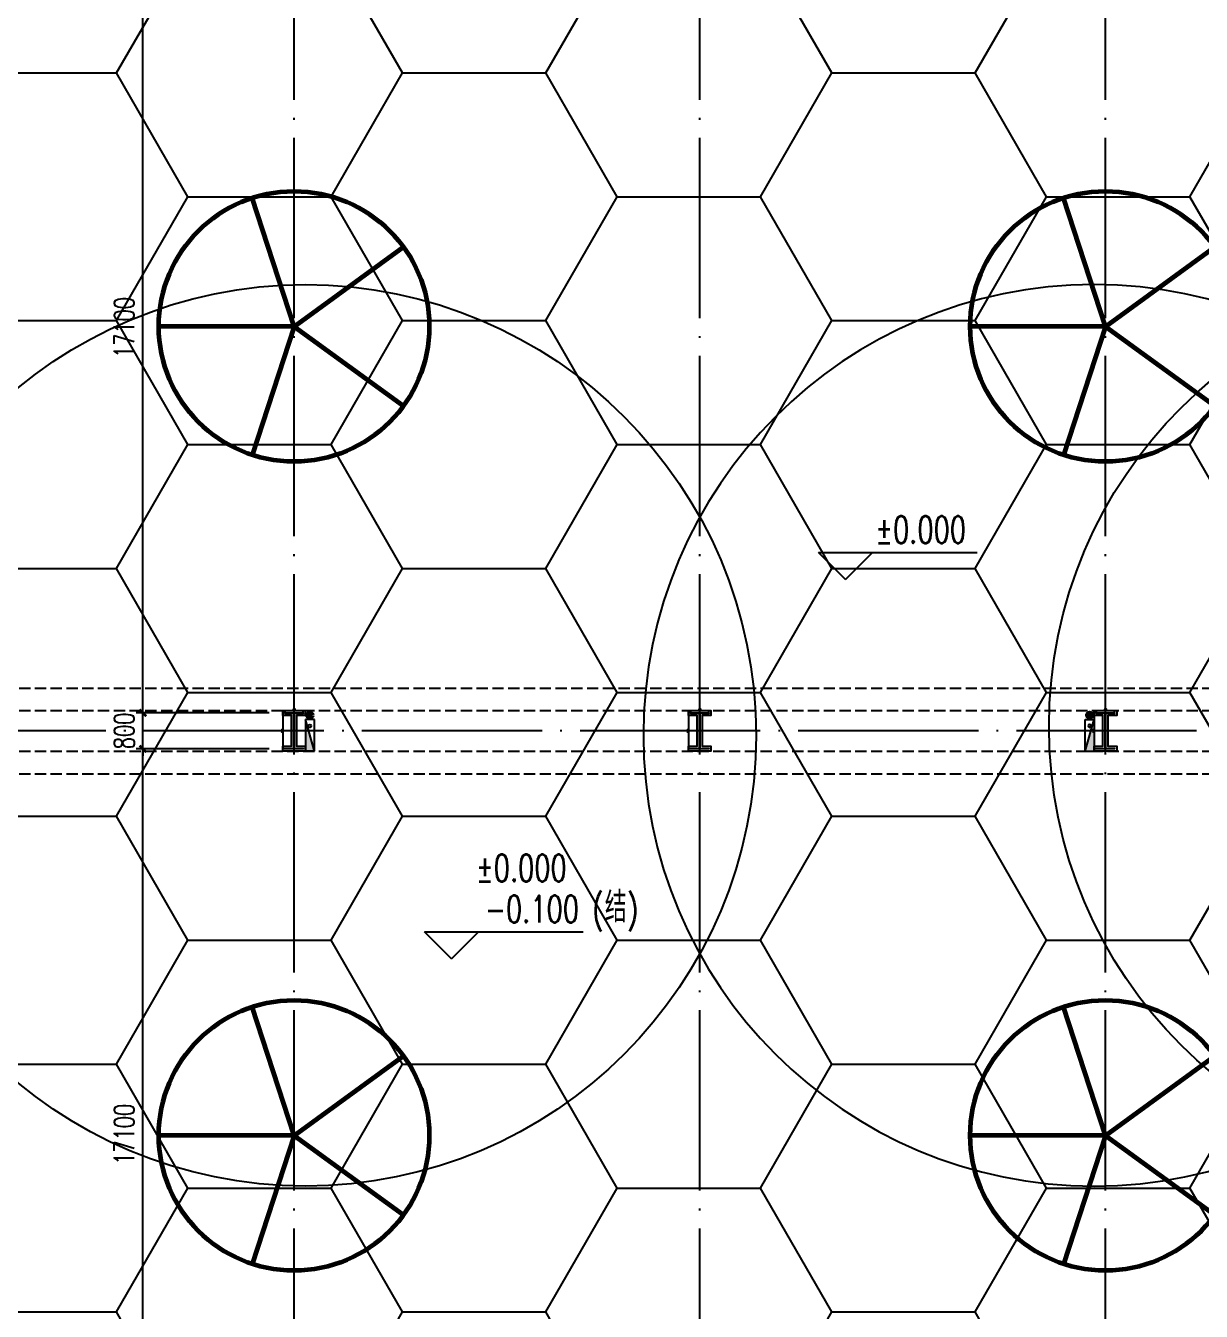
# Model space of a CAD drawing. Extents: x -821772 to -21949, y 506164 to 1049594.
# Drawn here: x -179808 to -153727, y 571942 to 600467 of the extents above; entities that cross this region are included whole.
import ezdxf
from ezdxf.xclip import XClip

# ---------------------------------------------------------------- set-up
doc = ezdxf.new("R2010")
doc.units = 0
doc.header["$LTSCALE"] = 1000
doc.header["$MEASUREMENT"] = 0
doc.header["$XCLIPFRAME"] = 2
doc.linetypes.add('10平面20250807_t3$0$DASH', pattern=[0.35, 0.25, -0.1])
doc.linetypes.add('10平面20250807_t3$0$DOTE', pattern=[2.42, 2, -0.2, 0.02, -0.2])
doc.layers.get('Defpoints').update_dxf_attribs({"color": 210})
for name, color, linetype in [('10平面20250807_t3$0$A-AXIS-DOTE', 8, '10平面20250807_t3$0$DOTE'), ('10平面20250807_t3$0$A-AXIS-DP', 8, 'Continuous'), ('10平面20250807_t3$0$A-HATCH-2', 8, 'Continuous'), ('10平面20250807_t3$0$A-LIN-V', 8, 'Continuous'), ('10平面20250807_t3$0$A-WINDOW', 8, 'Continuous'), ('10平面20250807_t3$0$AS-COLN', 8, 'Continuous'), ('10平面20250807_t3$0$AS-WALL', 8, 'Continuous'), ('10平面20250807_t3$0$PUB_TEXT', 8, 'Continuous'), ('10平面20250807_t3$0$SB_ZF消火栓', 10, 'Continuous'), ('10平面20250807_t3$0$SB_ZF消火栓M', 10, 'Continuous'), ('10平面20250807_t3$0$建-标高', 8, 'Continuous'), ('PUB_HATCH', 8, 'Continuous')]:
    doc.layers.add(name, color=color, linetype=linetype)
doc.layers.add('10平面20250807_t3$0$LG-ZF消防', color=1, linetype='Continuous', lineweight=60)
doc.styles.add('10平面20250807_t3$0$_TCH_DIM_T3', font='SIMPLEX', dxfattribs={"width": 0.705882, "bigfont": 'GBCBIG'})
doc.styles.add('10平面20250807_t3$0$A-STANDARD', font='SIMPLEX', dxfattribs={"bigfont": 'GBCBIG'})
doc.dimstyles.new('10平面20250807_t3$0$_TCH_ARCH&&10', dxfattribs={"dimtxt": 29.75, "dimasz": 10, "dimexe": 10, "dimexo": 10, "dimgap": 12.625, "dimtad": 1, "dimdec": 0, "dimzin": 0, "dimdsep": 46, "dimtxsty": '10平面20250807_t3$0$_TCH_DIM_T3', "dimblk": '10平面20250807_t3$0$_ArchTick', "dimcen": 0.09, "dimclrt": 7, "dimazin": 2, "dimtfac": 1, "dimtdec": 0, "dimtix": 1, "dimtmove": 2, "dimatfit": 3, "dimfxl": 0, "dimtolj": 1, "dimtzin": 0, "dimarcsym": 0})
doc.dimstyles.new('10平面20250807_t3$0$_TCH_ARCH&&150', dxfattribs={"dimtxt": 446.25, "dimasz": 150, "dimexe": 150, "dimexo": 150, "dimgap": 189.375, "dimtad": 1, "dimdec": 0, "dimzin": 0, "dimdsep": 46, "dimtxsty": '10平面20250807_t3$0$_TCH_DIM_T3', "dimblk": '10平面20250807_t3$0$_ArchTick', "dimcen": 0.09, "dimclrt": 7, "dimazin": 2, "dimtfac": 1, "dimtdec": 0, "dimtix": 1, "dimtmove": 2, "dimatfit": 3, "dimfxl": 0, "dimtolj": 1, "dimtzin": 0, "dimarcsym": 0})

# ---------------------------------------------------------------- blocks, each defined once
blk = doc.blocks.new('10平面20250807_t3$0$dote')
at = {"layer": '10平面20250807_t3$0$A-AXIS-DOTE', "ltscale": 2}
for p, q in [((46882.2, -264080), (46882.2, -167560.7)), ((55882.2, -264080), (55882.2, -167560.7)), ((64882.2, -264080), (64882.2, -167560.7)), ((100786.4, -220000), (-97273.6, -220000))]:
    blk.add_line(p, q, dxfattribs=at)
blk = doc.blocks.new('10平面20250807_t3$0$_ArchTick')
at = {"color": 0, "linetype": 'ByBlock', "const_width": 0.4}
blk.add_lwpolyline([(-0.5, -0.5), (0.5, 0.5)], dxfattribs=at)
blk = doc.blocks.new('*D10503')
at = {"layer": '10平面20250807_t3$0$A-WINDOW', "color": 0, "lineweight": -2}
for p, q in [((-174404, 602320), (-177359, 602320)), ((-177209, 585220), (-177209, 602320)), ((-174404, 585220), (-177359, 585220))]:
    blk.add_line(p, q, dxfattribs=at)
at = {"layer": 'Defpoints', "color": 0}
for p in [(-177209, 602320), (-174254, 602320), (-174254, 585220)]:
    blk.add_point(p, dxfattribs=at)
at = {"layer": '10平面20250807_t3$0$A-WINDOW', "color": 0, "lineweight": -2, "xscale": 150, "yscale": 150, "zscale": 150}
for p, rotation in [((-177209, 602320), 90), ((-177209, 585220), 270)]:
    blk.add_blockref('10平面20250807_t3$0$_ArchTick', p, dxfattribs=dict(at, rotation=rotation))
at = {"layer": '10平面20250807_t3$0$A-WINDOW', "color": 7, "insert": (-177621, 593770), "char_height": 446.2, "attachment_point": 5, "rotation": 90, "style": '10平面20250807_t3$0$_TCH_DIM_T3'}
blk.add_mtext('\\A1;17100', dxfattribs=at)
blk = doc.blocks.new('*D10504')
at = {"layer": '10平面20250807_t3$0$A-WINDOW', "color": 0, "lineweight": -2}
for p, q in [((-177209, 585220), (-177209, 585370)), ((-174404, 585220), (-177359, 585220)), ((-177209, 584420), (-177209, 585220)), ((-174404, 584420), (-177359, 584420)), ((-177209, 584420), (-177209, 584270))]:
    blk.add_line(p, q, dxfattribs=at)
at = {"layer": 'Defpoints', "color": 0}
for p in [(-177209, 585220), (-174254, 585220), (-174254, 584420)]:
    blk.add_point(p, dxfattribs=at)
at = {"layer": '10平面20250807_t3$0$A-WINDOW', "color": 0, "lineweight": -2, "xscale": 150, "yscale": 150, "zscale": 150}
for p, rotation in [((-177209, 585220), 270), ((-177209, 584420), 90)]:
    blk.add_blockref('10平面20250807_t3$0$_ArchTick', p, dxfattribs=dict(at, rotation=rotation))
at = {"layer": '10平面20250807_t3$0$A-WINDOW', "color": 7, "insert": (-177621, 584820), "char_height": 446.2, "attachment_point": 5, "rotation": 90, "style": '10平面20250807_t3$0$_TCH_DIM_T3'}
blk.add_mtext('\\A1;800', dxfattribs=at)
blk = doc.blocks.new('*D10505')
at = {"layer": '10平面20250807_t3$0$A-WINDOW', "color": 0, "lineweight": -2}
for p, q in [((-174404, 584420), (-177359, 584420)), ((-177209, 567320), (-177209, 584420)), ((-174404, 567320), (-177359, 567320))]:
    blk.add_line(p, q, dxfattribs=at)
at = {"layer": 'Defpoints', "color": 0}
for p in [(-177209, 584420), (-174254, 584420), (-174254, 567320)]:
    blk.add_point(p, dxfattribs=at)
at = {"layer": '10平面20250807_t3$0$A-WINDOW', "color": 0, "lineweight": -2, "xscale": 150, "yscale": 150, "zscale": 150}
for p, rotation in [((-177209, 584420), 90), ((-177209, 567320), 270)]:
    blk.add_blockref('10平面20250807_t3$0$_ArchTick', p, dxfattribs=dict(at, rotation=rotation))
at = {"layer": '10平面20250807_t3$0$A-WINDOW', "color": 7, "insert": (-177621, 575870), "char_height": 446.2, "attachment_point": 5, "rotation": 90, "style": '10平面20250807_t3$0$_TCH_DIM_T3'}
blk.add_mtext('\\A1;17100', dxfattribs=at)
blk = doc.blocks.new('10平面20250807_t3$0$w4324324')
at = {"layer": '10平面20250807_t3$0$A-HATCH-2', "lineweight": 60}
for q in [(-1694760, 686605), (-1697614, 684532), (-1691907, 684532), (-1696524, 681178), (-1692997, 681178)]:
    blk.add_line((-1694760, 683605), q, dxfattribs=at)
blk.add_circle((-1694760, 683605), 3000, dxfattribs=at)
blk = doc.blocks.new('10平面20250807_t3$0$342343')
at = {"layer": '10平面20250807_t3$0$A-LIN-V'}
for p in [(1048660, -26444), (1066610, -26444), (1048660, -44444), (1066610, -44444)]:
    blk.add_blockref('10平面20250807_t3$0$w4324324', p, dxfattribs=at)
blk = doc.blocks.new('*D10492')
at = {"layer": '10平面20250807_t3$0$A-AXIS-DP', "color": 0, "lineweight": -2}
for p, q in [((-165054, 621030), (-165054, 621079)), ((-165054, 621069), (-164654, 621069)), ((-164654, 621030), (-164654, 621079))]:
    blk.add_line(p, q, dxfattribs=at)
at = {"layer": 'Defpoints', "color": 0}
for p in [(-165054, 621020), (-164654, 621069), (-164654, 621020)]:
    blk.add_point(p, dxfattribs=at)
at = {"layer": '10平面20250807_t3$0$A-AXIS-DP', "color": 0, "lineweight": -2, "xscale": 10, "yscale": 10, "zscale": 10, "rotation": 180}
blk.add_blockref('10平面20250807_t3$0$_ArchTick', (-165054, 621069), dxfattribs=at)
at = {"layer": '10平面20250807_t3$0$A-AXIS-DP', "color": 0, "lineweight": -2, "xscale": 10, "yscale": 10, "zscale": 10}
blk.add_blockref('10平面20250807_t3$0$_ArchTick', (-164654, 621069), dxfattribs=at)
at = {"layer": '10平面20250807_t3$0$A-AXIS-DP', "color": 7, "insert": (-164854, 621096), "char_height": 29.8, "attachment_point": 5, "style": '10平面20250807_t3$0$_TCH_DIM_T3'}
blk.add_mtext('\\A1;400', dxfattribs=at)
blk = doc.blocks.new('*D10493')
at = {"layer": '10平面20250807_t3$0$A-AXIS-DP', "color": 0, "lineweight": -2}
for p, q in [((-165064, 621020), (-165105, 621020)), ((-165095, 620220), (-165095, 621020)), ((-165064, 620220), (-165105, 620220))]:
    blk.add_line(p, q, dxfattribs=at)
at = {"layer": 'Defpoints', "color": 0}
for p in [(-165095, 621020), (-165054, 621020), (-165054, 620220)]:
    blk.add_point(p, dxfattribs=at)
at = {"layer": '10平面20250807_t3$0$A-AXIS-DP', "color": 0, "lineweight": -2, "xscale": 10, "yscale": 10, "zscale": 10}
for p, rotation in [((-165095, 621020), 90), ((-165095, 620220), 270)]:
    blk.add_blockref('10平面20250807_t3$0$_ArchTick', p, dxfattribs=dict(at, rotation=rotation))
at = {"layer": '10平面20250807_t3$0$A-AXIS-DP', "color": 7, "insert": (-165123, 620620), "char_height": 29.8, "attachment_point": 5, "rotation": 90, "style": '10平面20250807_t3$0$_TCH_DIM_T3'}
blk.add_mtext('\\A1;800', dxfattribs=at)
blk = doc.blocks.new('10平面20250807_t3$0$A$C5D961328')
at = {"layer": '10平面20250807_t3$0$SB_ZF消火栓'}
blk.add_hatch(color=256, dxfattribs=at).paths.add_polyline_path([(0, 40), (700, 40), (700, 240)])
at = {"layer": '10平面20250807_t3$0$A-LIN-V', "ltscale": 500}
blk.add_circle((350, 40), 10001, dxfattribs=at)
at = {"layer": '10平面20250807_t3$0$SB_ZF消火栓'}
for p, q in [((700, 240), (0, 240)), ((0, 240), (0, 40)), ((700, 240), (0, 40)), ((0, 40), (700, 40)), ((700, 240), (700, 40))]:
    blk.add_line(p, q, dxfattribs=at)
at = {"layer": '10平面20250807_t3$0$SB_ZF消火栓', "color": 1}
blk.add_circle((140, 140), 32.5, dxfattribs=at)
blk = doc.blocks.new('10平面20250807_t3$0$we42342343234')
at = {"layer": '10平面20250807_t3$0$LG-ZF消防'}
for centre in [(-173504, 585170), (-156204, 585170)]:
    blk.add_circle(centre, 50, dxfattribs=at)
at = {"layer": '10平面20250807_t3$0$SB_ZF消火栓M'}
for p, rotation in [((-147064, 584570), 90), ((-173644, 585070), 270)]:
    blk.add_blockref('10平面20250807_t3$0$A$C5D961328', p, dxfattribs=dict(at, rotation=rotation))
at = {"layer": '10平面20250807_t3$0$SB_ZF消火栓M', "xscale": -1.000000000000001, "rotation": 90}
blk.add_blockref('10平面20250807_t3$0$A$C5D961328', (-156064, 585070), dxfattribs=at)
blk = doc.blocks.new('10平面20250807_t3$0$234243242332')
at = {"layer": '10平面20250807_t3$0$SB_ZF消火栓'}
blk.add_blockref('10平面20250807_t3$0$we42342343234', (0, 0), dxfattribs=at)
blk = doc.blocks.new('10平面20250807_t3$0$4324324')
at = {"layer": '10平面20250807_t3$0$A-HATCH-2', "linetype": '10平面20250807_t3$0$DASH'}
for p, q in [((-294754.2, 585770.1), (-128854.2, 585770.1)), ((-294754.2, 585270.1), (-128854.2, 585270.1)), ((-307354.2, 584369.9), (-128854.2, 584369.9)), ((-307354.2, 583869.9), (-128854.2, 583869.9))]:
    blk.add_line(p, q, dxfattribs=at)
at = {"layer": '10平面20250807_t3$0$A-WINDOW'}
for p1, p2, picture, middle in [((-174254.2, 585219.9), (-174254.2, 602319.9), '*D10503', (-177621.3, 593769.9)), ((-174254.2, 584419.9), (-174254.2, 585219.9), '*D10504', (-177621.3, 584819.9)), ((-174254.2, 567319.9), (-174254.2, 584419.9), '*D10505', (-177621.3, 575869.9))]:
    dim = blk.add_aligned_dim(p1=p1, p2=p2, distance=2954.7, dimstyle='10平面20250807_t3$0$_TCH_ARCH&&150', dxfattribs=at)
    dim.commit()
    dim.dimension.update_dxf_attribs({"geometry": picture, "text_midpoint": middle})
blk = doc.blocks.new('10平面20250807_t3$0$w42343243')
at = {"layer": '10平面20250807_t3$0$A-HATCH-2'}
blk.add_lwpolyline([(-165104.2, 621070), (-164604.2, 621070), (-164604.2, 620958), (-164800.2, 620958), (-164800.2, 620282), (-164604.2, 620282), (-164604.2, 620170), (-165104.2, 620170), (-165104.2, 620282), (-164908.2, 620282), (-164908.2, 620958), (-165104.2, 620958)], close=True, dxfattribs=at)
at = {"layer": '10平面20250807_t3$0$AS-COLN', "color": 3}
blk.add_lwpolyline([(-165054.2, 621020), (-164654.2, 621020), (-164654.2, 621008), (-164850.2, 621008), (-164850.2, 620232), (-164654.2, 620232), (-164654.2, 620220), (-165054.2, 620220), (-165054.2, 620232), (-164858.2, 620232), (-164858.2, 621008), (-165054.2, 621008)], close=True, dxfattribs=at)
at = {"layer": '10平面20250807_t3$0$A-AXIS-DP'}
for p1, p2, distance, picture, middle in [((-165054.2, 620220), (-165054.2, 621020), 41.2, '*D10493', (-165122.9, 620620)), ((-165054.2, 621020), (-164654.2, 621020), 48.8, '*D10492', (-164854.2, 621096.2))]:
    dim = blk.add_aligned_dim(p1=p1, p2=p2, distance=distance, dimstyle='10平面20250807_t3$0$_TCH_ARCH&&10', dxfattribs=at)
    dim.commit()
    dim.dimension.update_dxf_attribs({"geometry": picture, "text_midpoint": middle})
blk = doc.blocks.new('10平面20250807_t3$0$42343')
at = {"layer": '10平面20250807_t3$0$A-WINDOW'}
for p in [(-9000, -35800), (0, -35800), (9000, -35800)]:
    blk.add_blockref('10平面20250807_t3$0$w42343243', p, dxfattribs=at)
blk = doc.blocks.new('10平面20250807_t3')
at = {"layer": '10平面20250807_t3$0$建-标高'}
for p, q in [((-161621.4, 588177), (-162221.4, 588777)), ((-162221.4, 588777), (-158701.4, 588777)), ((-161621.4, 588177), (-161021.4, 588777)), ((-170360.6, 579760), (-170960.6, 580360)), ((-170960.6, 580360), (-167440.6, 580360)), ((-170360.6, 579760), (-169760.6, 580360))]:
    blk.add_line(p, q, dxfattribs=at)
at = {"layer": '10平面20250807_t3$0$A-LIN-V', "rotation": 90}
blk.add_blockref('10平面20250807_t3$0$342343', (483306.5, 1221945), dxfattribs=at)
at = {"layer": '10平面20250807_t3$0$A-WINDOW'}
for name in ['10平面20250807_t3$0$42343', '10平面20250807_t3$0$4324324']:
    blk.add_blockref(name, (0, 0), dxfattribs=at)
at = {"layer": '10平面20250807_t3$0$AS-WALL'}
blk.add_blockref('10平面20250807_t3$0$dote', (-220736.4, 804820), dxfattribs=at)
at = {"layer": '10平面20250807_t3$0$SB_ZF消火栓', "linetype": 'Continuous'}
blk.add_blockref('10平面20250807_t3$0$234243242332', (0, 0), dxfattribs=at)
at = {"layer": '10平面20250807_t3$0$PUB_TEXT', "style": '10平面20250807_t3$0$A-STANDARD', "width": 0.705882}
for s, p in [('%%P0.000', (-160961.4, 588987)), ('%%P0.000', (-169820.6, 581480)), ('-0.100', (-169620.6, 580570)), ('(', (-167240.6, 580570)), (')', (-166469.1, 580570))]:
    blk.add_text(s, height=595, dxfattribs=at).set_placement(p)
at = {"layer": '10平面20250807_t3$0$PUB_TEXT', "style": '10平面20250807_t3$0$A-STANDARD'}
blk.add_text('结', height=675.2, dxfattribs=at).set_placement((-166960.6, 580570))

msp = doc.modelspace()

# ---------------------------------------------------------------- block references
at = {"ltscale": 100}
ref = msp.add_blockref('10平面20250807_t3', (0, 0), dxfattribs=at)
XClip(ref).set_block_clipping_path([(-386212.6353242097, 506163.79756496), (-21948.7593967821, 884998.2285294847)])

# ---------------------------------------------------------------- next in the draw order: hatches: boundary and pattern name
at = {"layer": 'PUB_HATCH', "ltscale": 5000}
h = msp.add_hatch(dxfattribs=at)
h.set_pattern_fill('HONEY', color=8, scale=2000)
h.set_pattern_definition([(0, (0, 0), (4762.5, 2749.63), [3175, -6350]), (120, (0, 0), (-4762.499, 2749.631), [3175, -6350]), (60, (0, 0), (0.0006, 5499.261), [-6350, 3175])])
h.paths.add_polyline_path([(-252854.2, 548219.9), (-252854.2, 548720), (-254254.2, 548720), (-254254.2, 548219.9), (-313754.2, 548219.9), (-313754.2, 567383.2), (-296221.3, 621420), (-254254.2, 621420), (-254254.2, 620920), (-252854.2, 620920), (-252854.2, 621420), (-200254.2, 621420), (-200254.2, 620920), (-198854.2, 620920), (-198854.2, 621420), (-146254.2, 621420), (-146254.2, 620920), (-144854.2, 620920), (-144854.2, 621420), (-128054.2, 621420), (-128054.2, 548219.9), (-144854.2, 548219.9), (-144854.2, 548720), (-146254.2, 548720), (-146254.2, 548219.9), (-198854.2, 548219.9), (-198854.2, 548720), (-200254.2, 548720), (-200254.2, 548219.9)])

doc.saveas('drawing.dxf')
